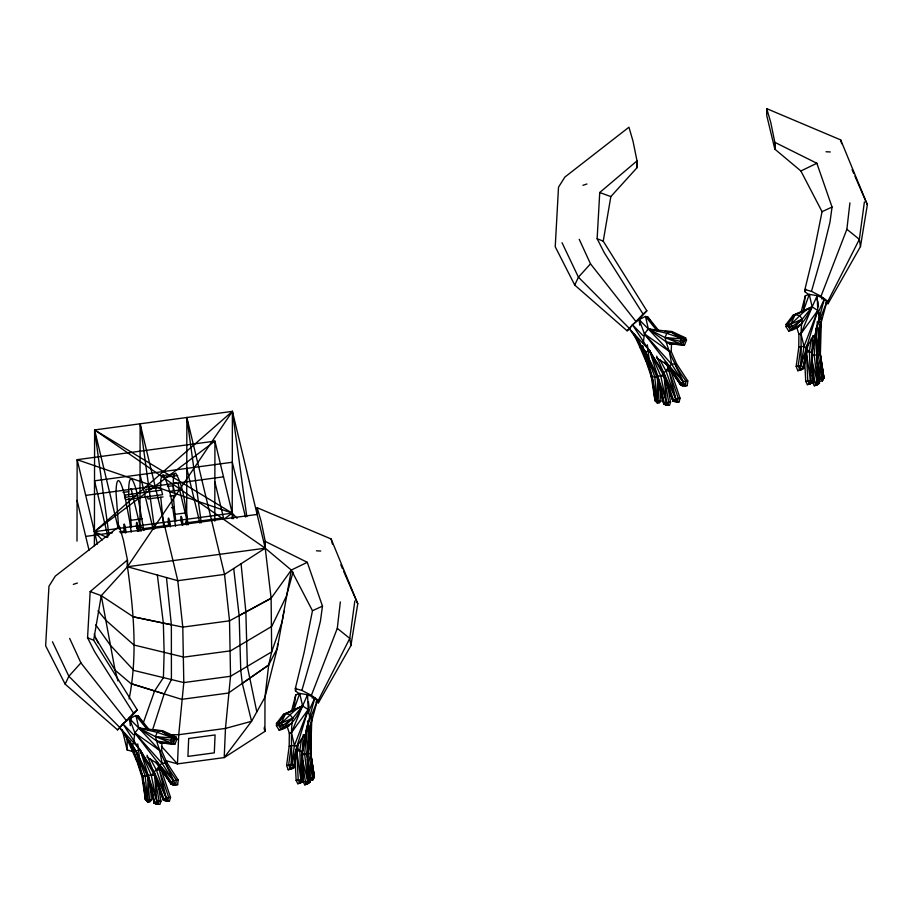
<?xml version="1.0" encoding="UTF-8"?>
<svg xmlns="http://www.w3.org/2000/svg" width="913" height="913" viewBox="0 0 913 913"><rect width="100%" height="100%" fill="white"/><g stroke="black" fill="none" stroke-linecap="round" stroke-linejoin="round"><path stroke-width="1.37" d="M77 541.112L77.137 459.684L214.932 441.116L233.534 518.63M94.404 545.746L94.61 429.932L232.393 411.364L265.238 548.199L271.115 598.266L271.675 651.893L268.673 665.018L264.987 697.19L264.918 731.381L224.21 757.585L177.476 763.884L165.23 760.495M119.352 528.969L119.363 526.276L55.282 576.137L48.948 586.26L45.65 645.811L65.154 684.145L117.515 729.852L120.345 727.433M132.579 751.456L127.135 749.95L127.158 737.133M139.94 531.229L140.134 423.792L177.795 580.691L182.783 627.117L183.798 682.57L178.743 734.714L177.476 763.884L161.384 746.252M186.686 524.884L186.868 417.492L224.53 574.403L229.528 620.817L230.533 676.271L225.477 728.414L224.21 757.585L251.566 721.293L264.987 697.19L277.278 648.321L284.011 611.208M214.795 521.14L214.932 441.116L155.164 486.047L223.502 476.837M232.21 518.755L232.393 411.364L94.427 531.697L102.199 539.948M315.818 702.051L318.454 702.782L350.889 645.639L357.77 603.755L331.111 538.967L257.158 507.708L257.135 514.441L120.71 532.827M265.227 548.131L265.238 541.398L261.209 521.597L257.158 507.708M825.398 302.979L828.034 303.709L860.468 246.578L867.35 204.695L840.69 139.906L766.726 108.647L766.715 115.38L774.817 149.127L800.884 170.982L822.054 211.668L813.666 253.517L804.889 289.535L805.072 291.863L809.648 295.276M291.544 711.09L295.744 694.827L299.692 693.435L302.591 705.954C296.987 715.94 291.726 727.901 279.081 730.08L276.456 725.721L276.479 723.404L283.407 714.388L302.591 705.954L307.59 694.702L314.837 697.897L317.176 701.138L309.884 727.707L307.19 753.75L307.749 781.14L306.859 784.267L304.794 784.838L303.287 782.007L302.637 777.865M298.654 742.703L294.1 767.525L288.211 769.773L286.602 765.414L289.193 746.252L289.318 733.31L287.081 726.12L289.147 725.55L283.053 727.901L281.158 729.51L278.533 725.15L278.556 722.834L285.484 713.806L302.591 705.954L308.195 709.561L309.758 717.458M288.211 769.773L290.277 769.191C293.153 752.54 289.855 735.068 292.719 718.189L302.591 705.954C291.966 709.972 286.362 721.281 276.456 725.721M801.123 312.029L805.323 295.766L809.26 294.363L812.171 306.882C806.556 316.879 801.294 328.84 788.661 331.02L786.036 326.66L786.059 324.343L792.986 315.316L812.171 306.882L817.169 295.641L824.416 298.825L826.756 302.066L819.463 328.646L816.77 354.689L817.329 382.068L816.439 385.206L814.362 385.777L812.867 382.946L812.216 378.792M808.233 343.642L803.68 368.453L797.779 370.701L796.182 366.341L798.772 347.191L798.898 334.249L796.65 327.059L798.727 326.489L792.632 328.84L790.738 330.449L788.113 326.089L788.136 323.773L795.063 314.745L812.171 306.882L817.774 310.5L819.589 319.721M807.263 344.783L803.68 368.453L799.856 370.13C802.732 353.479 799.434 336.007 802.299 319.128L812.171 306.882C801.534 310.911 795.942 322.221 786.036 326.66M821.449 317.519L820.376 354.301L823.937 377.902L822.396 380.755L820.331 381.326L818.744 379.819L823.925 378.108L820.239 354.198L819.463 328.646L820.022 324.446M307.555 720.996L310.797 753.362L314.369 776.974L309.165 778.88L310.751 780.398L312.817 779.816L313.056 777.728L310.66 753.271L311.869 716.591M657.611 376.647L659.06 401.047L657.383 402.987L655.043 400.659L651.334 377.08L657.611 376.647L657.383 402.987L659.254 403.032L660.921 401.081L660.122 387.534M817.694 365.999L820.81 379.249L822.396 380.755L820.239 354.198L820.308 321.969M137.053 527.965L137.178 526.778L137.966 530.887M160.54 490.213L160.779 480.044L161.681 475.753L163.119 474.783C171.975 490.133 172.34 509.066 175.593 526.208M181.55 523.297L181.55 520.798L182.36 525.432M155.769 762.218L171.153 784.084L172.728 784.849L177.647 784.666L178.206 780.01L166.908 762.732L161.601 750.52L161.955 742.988L160.095 742.942L156.739 741.059L138.776 728.026L129.543 718.691L122.844 723.758L119.74 727.741L136.014 751.137L148.089 775.194L158.086 804.319L159.946 804.353L160.962 801.192L157.367 780.501M664.504 362.005L680.733 385.024L682.308 385.788L687.215 385.606L687.786 380.949L676.487 363.659L671.181 351.459L671.534 343.916L669.674 343.881L666.319 341.998L648.344 328.965L639.123 319.63L632.424 324.697L629.319 328.669L645.594 352.076L657.668 376.122L667.654 405.246L669.526 405.292L670.541 402.119L667.426 384.19M303.207 734.794L300.891 779.622L299.886 783.137L297.821 783.719L296.143 780.444L295.104 759.753M812.787 335.722L810.47 380.561L809.466 384.076L807.4 384.647L805.723 381.383L804.684 360.692M117.515 729.852L133.481 713.121L94.644 651.711L87.557 637.788L90.159 591.59L127.443 559.966L123.415 540.165L119.363 526.276M627.094 330.791L643.06 314.049L604.223 252.65L597.136 238.727L599.738 192.517L637.023 160.893L632.994 141.093L628.943 127.215L564.862 177.076L558.516 187.188L555.23 246.75L574.734 285.073L627.094 330.791L629.924 328.372M294.283 764.752L294.1 767.525L290.277 769.191L288.668 764.832L291.27 745.681L294.431 745.522L296.908 746.572L297.25 748.204L299.829 750.76L302.237 751.776L303.276 781.334L299.886 783.137L298.22 779.873L296.771 750.908L299.829 750.76L301.587 738.457M294.454 761.967L294.637 759.194M804.125 361.514L803.68 368.453L806.487 347.511L817.774 310.5L817.169 295.641L809.26 294.363L803.189 311.447L792.986 315.316M310.831 726.611L311.413 719.843M820.308 328.92L820.707 323.453M312.041 697.92L314.837 697.897L306.882 727.068L304.668 754.298L307.749 781.14L309.61 781.494L309.849 782.293L306.859 784.267L305.364 781.437L302.762 764.854M821.62 298.859L824.416 298.825L816.462 327.995L814.248 355.225L817.329 382.068L819.189 382.421L819.429 383.22L816.439 385.206L814.944 382.376L812.125 364.401M277.666 644.087L277.278 648.321L268.673 665.018L242.299 683.38L251.566 721.293L225.477 728.414L178.743 734.714L170.411 734.748M307.282 759.639L313.056 777.728L308.526 753.727L309.884 727.707L311.185 723.621L310.797 753.362L307.35 753.864L310.443 723.518M129.121 698.97C137.806 655.374 133.606 610.546 127.455 566.756L127.443 559.966L127.455 566.756L101.275 595.664L93.651 640.218L137.247 709.903L129.566 718.463M318.454 702.782L318.272 700.454L311.413 695.329L337.296 628.349L340.332 601.941M828.034 303.709L827.851 301.381L820.992 296.269L846.876 229.277L849.912 202.869M133.424 743.924L134.862 732.922L129.543 718.691L135.934 715.495L138.251 716.054L149.618 730.217M642.832 346.244L642.467 348.994L642.147 346.198M643.186 343.482L644.441 333.85L639.123 319.63L645.502 316.434L647.831 316.982L659.186 331.145M307.225 697.441L307.59 694.702L299.692 693.435L293.621 710.519L283.407 714.388M354.826 601.028L349.77 638.404L350.889 645.639M811.36 338.027L809.409 351.688L806.339 351.847L807.8 380.812L809.466 384.076L812.855 382.273L812.148 354.301L811.817 352.703L809.409 351.688L806.83 349.143L806.487 347.511L804.011 346.461L800.838 346.62L798.247 365.771L799.856 370.13L803.372 366.809L801.123 365.691L796.182 366.341M816.621 299.738L817.169 295.641M864.394 201.967L859.35 239.343L860.468 246.578M293.621 710.519L295.744 694.827M300.069 694.337L295.492 690.924L295.31 688.596L304.086 652.578L312.474 610.74L291.304 570.054L265.238 548.199L265.238 541.398L307.282 562.328L322.472 606.129L320.406 621.285L312.623 652.978L301.895 690.422L311.413 695.329M803.189 311.447L805.323 295.766M766.726 108.647L770.789 122.525L774.817 142.325L816.861 163.267L832.051 207.068L829.974 222.224L822.191 253.917L811.474 291.361L820.992 296.269M307.59 694.702L308.195 709.561L294.431 745.522L291.544 764.763L293.792 765.87L294.1 767.525L297.684 743.844M798.898 334.249L800.963 333.679L817.774 310.5L804.011 346.461L801.123 365.691L806.487 347.511L813.928 335.653M317.176 701.138L306.882 727.068L302.568 753.362L304.668 754.298L307.35 753.864M826.756 302.066L816.462 327.995L812.148 354.301L814.248 355.225L820.376 354.301L819.817 348.675M638.198 320.383L646.826 310.831L603.231 241.158L610.843 196.592L637.034 167.695L637.023 160.893L637.034 167.695M307.282 562.328L291.304 570.054L281.991 622.175L271.675 651.893L230.533 676.271L183.798 682.57L133.891 670.462L110.405 645.297L95.785 624.914M296.143 780.444L300.891 779.622L302.99 780.227L299.886 783.137L303.276 781.334L302.237 751.776L306.882 727.068L309.884 727.707L310.66 753.271L314.357 777.168L312.817 779.816L311.23 778.31L308.115 765.071M805.723 381.383L810.47 380.561L812.57 381.166L809.466 384.076L812.855 382.273L811.817 352.703L816.462 327.995L819.463 328.646L818.094 354.666L822.636 378.655L816.85 360.578M188.192 524.507C184.951 507.366 184.574 488.432 175.718 473.082L174.292 474.052L173.379 478.355L173.185 489.927M642.718 345.89L642.101 348.629L651.334 377.08L650.98 374.273M295.492 690.924L296.234 688.208M805.072 291.863L805.814 289.147M293.016 572.097L286.385 596.223L271.72 626.444L230.578 650.832L183.833 657.12L133.937 645.012L106.125 620.509L98.011 610.786M133.526 734.805L122.844 723.758L154.057 771.736L153.544 773.448L163.438 800.176L169.453 801.009L170.537 797.369L161.133 769.476L156.42 770.081L154.057 771.736L163.438 800.176L167.581 800.975L168.677 797.334L159.261 769.431L166.155 797.779L167.581 800.975L163.975 798.966L147.096 755.245M656.675 356.184L663.625 372.675L663.123 374.376L673.007 401.115L679.021 401.948L680.117 398.308L670.713 370.416L665.999 371.02L663.625 372.675L673.007 401.115L679.021 401.948M677.161 401.903L678.256 398.262L668.841 370.37L675.734 398.719L677.161 401.903L673.554 399.894L663.625 372.675L632.424 324.697L643.106 335.733M820.764 324.549L819.463 328.646L816.93 354.803L819.429 383.22L816.439 385.206L819.189 382.421L816.77 354.689L816.462 327.995M152.676 729.567L164.157 693.914L171.416 679.603L171.359 624.743L166.451 577.552M184.928 524.61L186.697 519.269M143.079 723.495L154.605 690.993L163.416 677.629L164.135 652.361L163.347 623.043L157.356 575.042M136.63 760.917L130.582 746.845L131.518 744.243M641.097 345.182L640.161 347.773L646.21 361.856M177.647 784.666L175.775 784.621L171.553 782.35L159.672 765.06L134.862 732.922L138.776 728.026L160.665 730.628L174.132 736.905L175.091 739.096L173.071 744.072L171.176 742.977L160.095 742.942L174.931 744.118L176.951 739.131L175.992 736.939L162.537 730.674L154.206 730.4M647.397 329.639L648.344 328.965L670.245 331.567L683.711 337.833L684.659 340.024L682.65 345.011L680.756 343.916L669.674 343.881L684.51 345.057L686.53 340.07L685.572 337.878L672.105 331.602L665.075 331.385M302.591 705.954L291.395 732.74L294.431 745.522M812.171 306.882L800.963 333.679L804.011 346.461M307.943 713.144L314.837 697.897M818.094 312.817L824.416 298.825M65.154 684.145L68.852 676.259L80.915 662.895L69.662 638.415M574.734 285.073L578.431 277.198L590.494 263.834L579.241 239.343M318.272 700.454L349.77 638.404L337.296 628.349M827.851 301.381L859.35 239.343L846.876 229.277M312.817 779.816L314.369 776.974L310.66 753.271M822.396 380.755L823.937 377.902L820.239 354.198M304.349 734.714L296.908 746.572L291.544 764.763L286.602 765.414M109.012 535.201L94.61 429.932L265.238 548.199L224.53 574.403L177.795 580.691L127.455 566.756L232.393 411.364L246.807 516.632M90.159 591.59L101.275 595.664L133.321 616.834L182.783 627.117L229.528 620.817L271.115 598.266L291.304 570.054M150.542 786.595L151.341 800.153L149.675 802.093L147.815 802.059L145.464 799.731L141.412 773.334M309.61 781.494L306.859 784.267L309.849 782.293L307.19 753.75L306.882 727.068M133.481 713.121L137.247 709.903M643.06 314.049L646.826 310.831M304.794 784.838L306.266 783.639M814.362 385.777L815.834 384.578M131.643 489.208L130.525 489.368M107.175 537.517L94.427 531.697L154.674 486.412L232.222 513.14L237.072 518.287M176.015 483.239L174.897 483.388M224.176 518.972L232.222 513.14L94.61 429.932L118.028 527.509M676.487 363.659L671.694 364.287L669.252 365.999L665.999 371.02L675.734 398.719L680.117 398.308M166.908 762.732L162.115 763.348L159.672 765.06L156.42 770.081L166.155 797.779L170.537 797.369M268.673 665.018L228.41 693.047L181.664 699.347L130.89 683.586L115.072 670.176L95.603 637.959L94.279 633.896M670.427 368.521L665.999 371.02L659.939 359.768M159.741 768.21L156.42 770.081L150.36 758.829M242.299 683.38L240.758 670.268L239.138 615.613L271.115 598.266M802.013 323.716L792.632 328.84L788.113 326.089L792.655 326.215L802.299 319.128L799.423 315.407L795.063 314.745L790.795 324.115L792.655 326.215L792.632 328.84L802.299 319.128L790.795 324.115L786.059 324.343M292.434 722.776L283.053 727.901L278.533 725.15L283.076 725.287L292.719 718.189L289.843 714.48L285.484 713.806L281.215 723.187L283.076 725.287L283.053 727.901L292.719 718.189L281.215 723.187L276.479 723.404M807.4 384.647L811.155 383.232M297.821 783.719L301.587 782.293M788.661 331.02L796.65 327.059M279.081 730.08L287.081 726.12M672.105 331.602L670.245 331.567L666.73 333.291L648.344 328.965L645.502 316.434L657.326 331.111L647.831 316.982M162.537 730.674L160.665 730.628L157.15 732.352L138.776 728.026L135.934 715.495L147.746 730.172L138.251 716.054M800.884 170.982L816.861 163.267M822.054 211.668L832.051 207.068M312.474 610.74L322.472 606.129M641.919 346.061L645.594 352.076L654.735 376.681L660.727 375.916L663.123 374.376L649.611 350.478L645.594 352.076L642.101 348.629L634.261 334.078M151.341 800.153L147.632 800.016L148.009 777.054L149.481 800.108L147.815 802.059L142.554 775.924L132.522 747.69L141.755 776.141L151.159 774.977L153.544 773.448L140.043 749.55L136.014 751.137L132.522 747.69L125.983 735.57M582.905 185.316L586.956 183.992M73.325 584.377L77.388 583.053M798.772 347.191L800.838 346.62M812.867 382.946L817.329 382.068L812.205 361.571M289.318 733.31L291.395 732.74L308.195 709.561L296.908 746.572L293.792 765.87L290.277 769.191L292.286 768.746M289.193 746.252L291.27 745.681M303.287 782.007L307.749 781.14L302.625 760.643M811.965 355.819L814.248 355.225L811.566 355.431M301.256 755.177L304.668 754.298L301.986 754.492M797.779 370.701L801.865 369.674M822.659 378.176L823.937 377.902L822.316 371.135M313.079 777.237L314.369 776.974L312.737 770.207M664.778 375.129L660.727 375.916L649.611 350.478L629.319 328.669M155.199 774.19L151.159 774.977L140.043 749.55L119.74 727.741M161.681 475.753L174.292 474.052M164.979 477.214L177.59 475.513M85.708 495.405L154.046 486.195L77.137 459.684L97.394 544.068M123.084 492.427L128.687 491.673A50.42 5.946 82.3 0 1 137.692 495.679L143.82 530.487M160.46 487.394L145.749 489.379L146.4 492.107M167.456 486.446L173.059 485.693L175.364 495.268L169.898 496.01M118.656 527.828L116.077 493.374A50.42 5.946 82.3 0 1 125.092 497.38L137.692 495.679M169.464 491.399L182.064 489.699M163.062 496.923L148.043 498.955L147.392 496.216M171.427 507.708L174.235 507.331L173.344 495.576M125.092 497.38L129.555 520.478L142.154 518.778M173.938 514.498L186.537 512.798M94.427 531.697L232.222 513.14M85.708 536.41L112.425 532.804M119.455 531.857L125.081 531.104M143.364 528.638L170.069 525.032M186.948 522.761L223.502 517.842M127.455 566.756L265.238 548.199M682.308 385.788L687.215 385.606M172.728 784.849L175.775 784.621L176.346 779.976C166.634 767.011 159.25 752.472 155.518 736.677L157.15 732.352L176.951 739.131M657.223 376.59L654.735 376.681L657.212 400.955L660.921 401.081M147.644 775.651L145.156 775.742L136.014 751.137L132.339 745.122M655.99 400.636L655.043 400.659L652.133 376.852L645.594 352.076L656.732 376.384L663.854 404.185L667.654 405.246L668.681 402.085L664.367 377.252M154.548 774.943L151.159 774.977L156.819 801.477L154.274 803.257L158.086 804.319L159.102 801.146L154.548 774.943L156.819 801.477L160.962 801.192M147.073 775.719L145.156 775.742L147.632 800.016L145.464 799.731L142.554 775.924L136.014 751.137L147.153 775.457L154.274 803.257L158.086 804.319L154.822 802.344L148.089 775.194L140.043 749.55M685.572 337.878L681.509 338.837L665.098 337.616L648.344 328.965L644.441 333.85L669.252 365.999L681.132 383.277L685.355 385.56L685.925 380.904C676.213 367.95 668.83 353.411 665.098 337.616L666.73 333.291L686.53 340.07M671.181 351.459L669.32 351.414L644.441 333.85L671.694 364.287L685.355 385.56L680.733 385.024L675.574 376.772M687.786 380.949L683.289 381.577L681.132 383.277L680.733 385.024L666.638 362.815M674.41 401.652L676.271 401.697M670.541 402.119L666.387 402.405L663.854 404.185L667.654 405.246L664.39 403.284L657.668 376.122L649.611 350.478M665.086 404.596L666.947 404.642M175.992 736.939L171.929 737.909L155.518 736.677L138.776 728.026L159.741 750.475L162.115 763.348L175.775 784.621L171.153 784.084L161.59 768.769L163.222 771.04M161.601 750.52L159.741 750.475L134.862 732.922L162.115 763.348M178.206 780.01L173.71 780.638L171.553 782.35L171.153 784.084L157.059 761.876M164.831 800.724L169.453 801.009M155.507 803.657L157.367 803.702M826.048 151.752L830.316 151.969M316.469 550.813L320.737 551.041M671.534 343.916L684.51 345.057M161.955 742.988L174.931 744.118M666.319 341.998L680.756 343.916L684.659 340.024L680.288 341.359L665.098 337.616L680.756 343.916L680.288 341.359L681.509 338.837L670.245 331.567M156.739 741.059L171.176 742.977L175.091 739.096L170.708 740.42L155.518 736.677L171.176 742.977L170.708 740.42L171.929 737.909L160.665 730.628M133.321 616.834L171.359 624.743M653.48 330.186L648.344 328.965L669.32 351.414L671.694 364.287M138.776 728.026L142.622 728.951M804.889 289.535L811.474 291.361M295.31 688.596L301.895 690.422M805.985 350.729L809.409 351.688L810.47 380.561L806.339 351.847M296.405 749.801L299.829 750.76L300.891 779.622L296.771 750.908M164.157 693.914L130.89 683.586M599.738 192.517L610.843 196.592M597.136 238.727L603.231 241.158M87.557 637.788L93.651 640.218M656.447 357.862L669.252 365.999L683.289 381.577L674.627 363.625M141.047 753.236L143.375 754.709M146.867 756.934L159.672 765.06L173.71 780.638L165.048 762.686M129.258 717.424L131.335 719.079M629.114 328.166L578.431 277.198L562.031 242.71M119.535 727.227L68.852 676.259L52.463 641.771M139.951 525.568L143.843 529.688M657.383 402.987L655.557 400.796L652.133 376.852L641.736 346.027M635.722 321.228L590.494 263.834M126.142 720.3L80.915 662.895M638.244 340.047L640.447 343.653M129.406 740.317L130.879 742.726M95.603 637.959L98.284 642.992M640.401 322.141L639.123 319.63L639.762 325.222M130.821 721.213L129.543 718.691L130.342 725.687M663.625 372.675L675.734 398.719L673.007 401.115L668.476 386.815M154.057 771.736L166.155 797.779L163.438 800.176L159.729 788.478M633.919 334.169L640.161 347.773L639.899 345.057M124.339 733.23L130.582 746.845M852.091 169.624L853.781 173.527M854.91 176.118L867.35 204.695M340.811 564.793L342.512 568.696M343.642 571.287L357.77 603.755M647.306 364.413L648.96 368.247M157.253 780.683L158.485 784.587M117.925 680.904L115.072 670.176L101.275 595.664M840.69 139.906L841.695 143.74M331.111 538.967L332.458 544.08M245.449 516.986L232.301 462.252L94.518 480.82L107.985 536.912M214.863 481.836L223.833 519.223M264.279 728.688L264.918 731.381L264.302 727.25M186.777 468.38L199.924 523.115M178.046 483.262L188.01 524.77M181.413 521.46L182.041 524.108M140.043 474.68L153.179 529.414M131.312 489.562L141.275 531.069M137.03 527.44L137.989 531.412M77.069 500.392L89.04 550.254M122.274 729.704L127.135 749.95M657.668 376.122L663.854 404.185L661.971 394.507M148.089 775.194L154.274 803.257L151.855 790.818M137.384 530.624L137.509 531.195M125.127 532.861L124.796 528.444L125.583 532.553M652.133 376.852L657.212 400.955L655.043 400.659L654.518 395.146M256.804 711.878L247.332 666.319L245.859 611.927L241.066 563.755M169.373 526.31L169.167 522.464L169.966 526.573M818.47 377.674L819.429 383.22L816.77 354.689M309.13 778.127L309.849 782.293L307.19 753.75M142.554 775.924L145.977 799.856L147.815 802.059L146.411 799.697L145.464 799.731L144.939 794.207M175.798 521.266L174.235 507.331M163.758 526.927L160.745 497.277M131.426 527.246L128.893 498.738M129.555 520.478L131.221 532.188M186.868 417.492L201.282 522.761M140.134 423.792L154.548 529.061M647.34 344.806L650.113 367.254M137.76 743.878L140.534 766.327M817.831 301.222L818.493 306.814M819.144 312.406L819.475 315.202M820.296 322.186L820.627 324.982M308.423 701.686L309.073 707.278M233.705 568.491L239.138 615.613M132.419 743.867L132.899 748.055M817.124 321.924L819.383 344.452M812.159 375.232L812.855 382.273L811.817 352.703M302.717 775.708L303.276 781.334L302.237 751.776M653.856 388.242L654.13 391.004M144.414 788.695L144.676 791.445M128.687 491.673L128.801 495.907M168.802 526.036A6.722 0.799 82.3 0 1 168.574 518.025A6.722 0.799 82.3 0 1 170.446 526.767M180.968 520.889A6.722 0.799 82.3 0 1 181.425 516.655A6.722 0.799 82.3 0 1 183.045 525.066M136.779 528.581A6.722 0.799 82.3 0 1 136.916 522.419A6.722 0.799 82.3 0 1 138.673 531.046M124.43 532.017A6.722 0.799 82.3 0 1 124.191 524.005A6.722 0.799 82.3 0 1 126.062 532.747M774.817 142.325L774.806 149.059L774.817 142.325M188.694 738.503L187.918 756.409L214.304 752.848L215.08 734.942L188.694 738.503M130.958 488.786L130.479 489.163L131.598 489.003L130.958 488.786M175.342 482.806L174.851 483.182L175.969 483.023L175.342 482.806M161.487 490.121L124.545 495.097L125.64 499.662L162.582 494.675L161.487 490.121M664.128 375.871L660.727 375.916L666.387 402.405L664.128 375.871"/></g></svg>
